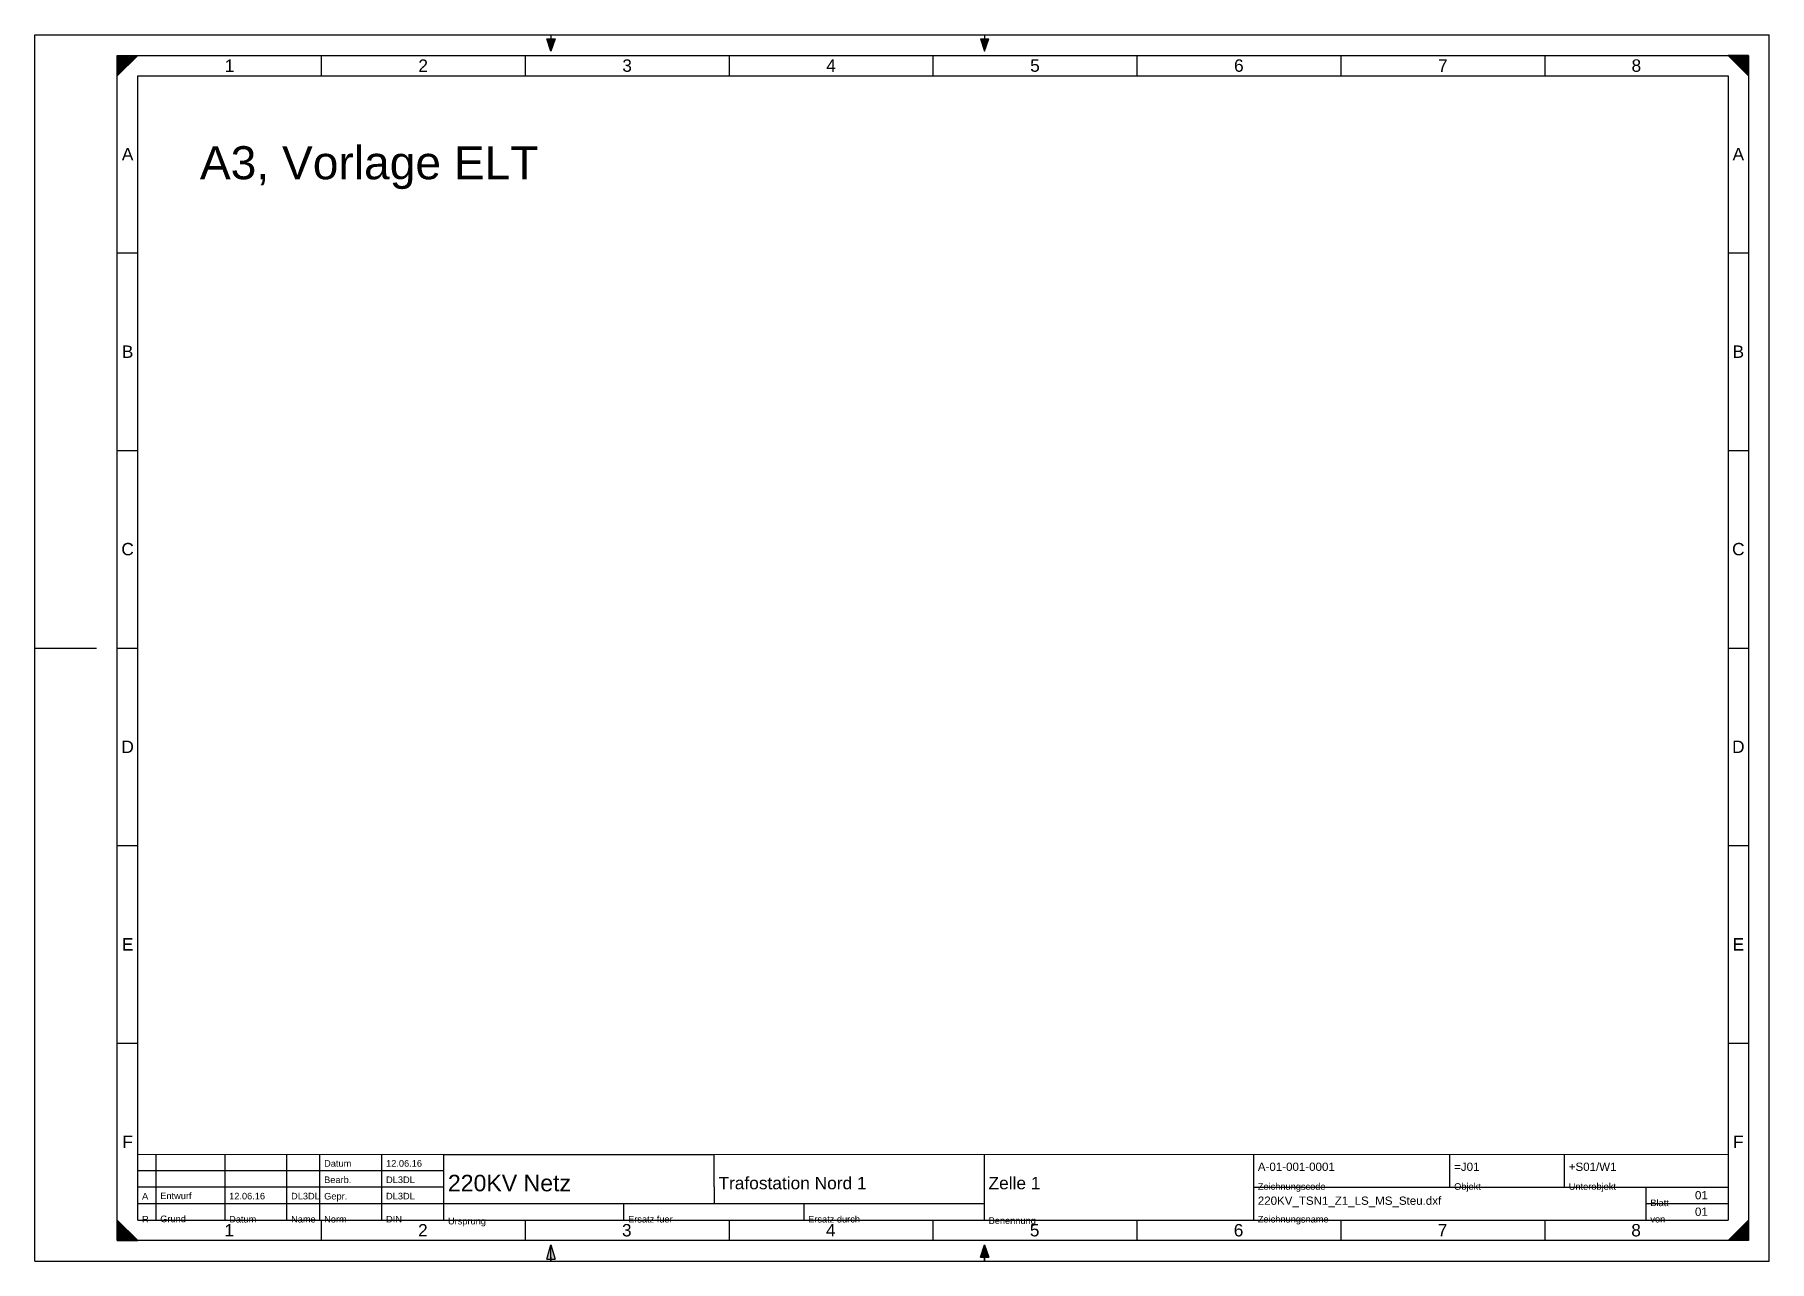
# Model space of a CAD drawing. Header units: millimetres. Extents: x 0 to 420, y 0 to 297.
import ezdxf

# ---------------------------------------------------------------- set-up
doc = ezdxf.new("R2010")
doc.units = ezdxf.units.MM
for name, color, linetype, true_color in [('Blatt beschnitten', 2, 'Continuous', 0xffff00), ('Faltung Lochung', 3, 'Continuous', 0x00ff00), ('PK Text Vorgabe', 1, 'Continuous', 0xff0000), ('Plankopf_elt', 5, 'Continuous', 0x0000ff), ('Rahmen Doppelt', 3, 'Continuous', 0x00ff00), ('Rahmen Raster', 3, 'Continuous', 0x00ff00), ('Rahmen Raster Text', 3, 'Continuous', 0x00ff00), ('Text Gross', 94, 'Continuous', 0x008000)]:
    doc.layers.add(name, color=color, linetype=linetype, true_color=true_color)
doc.layers.add('PK Text ausgefuellt', color=94, linetype='Continuous', lineweight=25, true_color=0x008000)
doc.styles.add('textstyle0', font='')
doc.styles.add('textstyle1', font='')
doc.styles.add('textstyle10', font='')
doc.styles.add('textstyle11', font='')
doc.styles.add('textstyle12', font='')
doc.styles.add('textstyle13', font='')
doc.styles.add('textstyle14', font='')
doc.styles.add('textstyle15', font='')
doc.styles.add('textstyle16', font='')
doc.styles.add('textstyle17', font='')
doc.styles.add('textstyle18', font='')
doc.styles.add('textstyle19', font='')
doc.styles.add('textstyle2', font='')
doc.styles.add('textstyle20', font='')
doc.styles.add('textstyle21', font='')
doc.styles.add('textstyle22', font='')
doc.styles.add('textstyle23', font='')
doc.styles.add('textstyle24', font='')
doc.styles.add('textstyle25', font='')
doc.styles.add('textstyle26', font='')
doc.styles.add('textstyle27', font='')
doc.styles.add('textstyle28', font='')
doc.styles.add('textstyle29', font='')
doc.styles.add('textstyle3', font='')
doc.styles.add('textstyle30', font='')
doc.styles.add('textstyle31', font='')
doc.styles.add('textstyle32', font='')
doc.styles.add('textstyle33', font='')
doc.styles.add('textstyle34', font='')
doc.styles.add('textstyle35', font='')
doc.styles.add('textstyle36', font='')
doc.styles.add('textstyle37', font='')
doc.styles.add('textstyle38', font='')
doc.styles.add('textstyle39', font='')
doc.styles.add('textstyle4', font='')
doc.styles.add('textstyle40', font='')
doc.styles.add('textstyle41', font='')
doc.styles.add('textstyle42', font='')
doc.styles.add('textstyle43', font='')
doc.styles.add('textstyle44', font='')
doc.styles.add('textstyle45', font='')
doc.styles.add('textstyle46', font='')
doc.styles.add('textstyle47', font='')
doc.styles.add('textstyle48', font='')
doc.styles.add('textstyle49', font='')
doc.styles.add('textstyle5', font='')
doc.styles.add('textstyle50', font='')
doc.styles.add('textstyle51', font='')
doc.styles.add('textstyle52', font='')
doc.styles.add('textstyle53', font='')
doc.styles.add('textstyle54', font='')
doc.styles.add('textstyle55', font='')
doc.styles.add('textstyle56', font='')
doc.styles.add('textstyle57', font='')
doc.styles.add('textstyle58', font='')
doc.styles.add('textstyle59', font='')
doc.styles.add('textstyle6', font='')
doc.styles.add('textstyle60', font='')
doc.styles.add('textstyle61', font='')
doc.styles.add('textstyle62', font='')
doc.styles.add('textstyle63', font='')
doc.styles.add('textstyle7', font='')
doc.styles.add('textstyle8', font='')
doc.styles.add('textstyle9', font='')
doc.styles.get('textstyle0').set_extended_font_data('LiberationSans-Regular.ttf')
doc.styles.get('textstyle1').set_extended_font_data('Liberation Sans')
doc.styles.get('textstyle10').set_extended_font_data('Liberation Sans')
doc.styles.get('textstyle11').set_extended_font_data('Liberation Sans')
doc.styles.get('textstyle12').set_extended_font_data('Liberation Sans')
doc.styles.get('textstyle13').set_extended_font_data('Liberation Sans')
doc.styles.get('textstyle14').set_extended_font_data('Liberation Sans')
doc.styles.get('textstyle15').set_extended_font_data('Liberation Sans')
doc.styles.get('textstyle16').set_extended_font_data('Liberation Sans')
doc.styles.get('textstyle17').set_extended_font_data('Liberation Sans')
doc.styles.get('textstyle18').set_extended_font_data('Liberation Sans')
doc.styles.get('textstyle19').set_extended_font_data('Liberation Sans')
doc.styles.get('textstyle2').set_extended_font_data('Liberation Sans')
doc.styles.get('textstyle20').set_extended_font_data('Liberation Sans')
doc.styles.get('textstyle21').set_extended_font_data('Liberation Sans')
doc.styles.get('textstyle22').set_extended_font_data('Liberation Sans')
doc.styles.get('textstyle23').set_extended_font_data('Liberation Sans')
doc.styles.get('textstyle24').set_extended_font_data('Liberation Sans')
doc.styles.get('textstyle25').set_extended_font_data('Liberation Sans')
doc.styles.get('textstyle26').set_extended_font_data('Liberation Sans')
doc.styles.get('textstyle27').set_extended_font_data('Liberation Sans')
doc.styles.get('textstyle28').set_extended_font_data('Liberation Sans')
doc.styles.get('textstyle29').set_extended_font_data('Liberation Sans')
doc.styles.get('textstyle3').set_extended_font_data('Liberation Sans')
doc.styles.get('textstyle30').set_extended_font_data('Liberation Sans')
doc.styles.get('textstyle31').set_extended_font_data('Liberation Sans')
doc.styles.get('textstyle32').set_extended_font_data('Liberation Sans')
doc.styles.get('textstyle33').set_extended_font_data('Liberation Sans')
doc.styles.get('textstyle34').set_extended_font_data('Liberation Sans')
doc.styles.get('textstyle35').set_extended_font_data('Liberation Sans')
doc.styles.get('textstyle36').set_extended_font_data('Liberation Sans')
doc.styles.get('textstyle37').set_extended_font_data('Liberation Sans')
doc.styles.get('textstyle38').set_extended_font_data('Liberation Sans')
doc.styles.get('textstyle39').set_extended_font_data('Liberation Sans')
doc.styles.get('textstyle4').set_extended_font_data('Liberation Sans')
doc.styles.get('textstyle40').set_extended_font_data('Liberation Sans')
doc.styles.get('textstyle41').set_extended_font_data('Liberation Sans')
doc.styles.get('textstyle42').set_extended_font_data('Liberation Sans')
doc.styles.get('textstyle43').set_extended_font_data('Liberation Sans')
doc.styles.get('textstyle44').set_extended_font_data('Liberation Sans')
doc.styles.get('textstyle45').set_extended_font_data('Liberation Sans')
doc.styles.get('textstyle46').set_extended_font_data('Liberation Sans')
doc.styles.get('textstyle47').set_extended_font_data('Liberation Sans')
doc.styles.get('textstyle48').set_extended_font_data('Liberation Sans')
doc.styles.get('textstyle49').set_extended_font_data('Liberation Sans')
doc.styles.get('textstyle5').set_extended_font_data('Liberation Sans')
doc.styles.get('textstyle50').set_extended_font_data('Liberation Sans')
doc.styles.get('textstyle51').set_extended_font_data('Liberation Sans')
doc.styles.get('textstyle52').set_extended_font_data('Liberation Sans')
doc.styles.get('textstyle53').set_extended_font_data('Liberation Sans')
doc.styles.get('textstyle54').set_extended_font_data('Liberation Sans')
doc.styles.get('textstyle55').set_extended_font_data('Liberation Sans')
doc.styles.get('textstyle56').set_extended_font_data('Liberation Sans')
doc.styles.get('textstyle57').set_extended_font_data('Liberation Sans')
doc.styles.get('textstyle58').set_extended_font_data('Liberation Sans')
doc.styles.get('textstyle59').set_extended_font_data('Liberation Sans')
doc.styles.get('textstyle6').set_extended_font_data('Liberation Sans')
doc.styles.get('textstyle60').set_extended_font_data('Liberation Sans')
doc.styles.get('textstyle61').set_extended_font_data('Liberation Sans')
doc.styles.get('textstyle62').set_extended_font_data('Liberation Sans')
doc.styles.get('textstyle63').set_extended_font_data('Liberation Sans')
doc.styles.get('textstyle7').set_extended_font_data('Liberation Sans')
doc.styles.get('textstyle8').set_extended_font_data('Liberation Sans')
doc.styles.get('textstyle9').set_extended_font_data('Liberation Sans')

msp = doc.modelspace()

# ---------------------------------------------------------------- hatches: boundary and pattern name
at = {"layer": 'Faltung Lochung'}
for points in [[(126, 296), (125, 293), (124, 296)], [(229, 296), (230, 293), (231, 296)], [(229, 1), (230, 4), (231, 1)]]:
    msp.add_hatch(color=256, dxfattribs=at).paths.add_polyline_path(points)
h = msp.add_hatch(color=256, dxfattribs=at)
h.paths.add_polyline_path([(124, 0.5), (125, 4), (126, 0.5)])
h.paths.add_polyline_path([(229, 1), (230, 4), (231, 1)])
at = {"layer": 'Rahmen Raster Text'}
for points in [[(20, 292), (20, 287), (25, 292)], [(415, 292), (410, 292), (415, 287)], [(20, 5), (25, 5), (20, 10)], [(20, 5), (25, 5), (20, 10)], [(415, 5), (415, 10), (410, 5)], [(415, 5), (415, 10), (410, 5)]]:
    msp.add_hatch(color=256, dxfattribs=at).paths.add_polyline_path(points)

# ---------------------------------------------------------------- linework, layer by layer
at = {"layer": 'Blatt beschnitten'}
for p, q in [((0, 297), (420, 297)), ((0, 0), (0, 297)), ((420, 0), (420, 297)), ((0, 0), (420, 0))]:
    msp.add_line(p, q, dxfattribs=at)
at = {"layer": 'Faltung Lochung'}
for p, q in [((124, 296), (126, 296)), ((125, 293), (124, 296)), ((125, 297), (125, 293)), ((125, 297), (125, 296)), ((126, 296), (125, 293)), ((229, 296), (231, 296)), ((229, 296), (230, 293)), ((230, 297), (230, 293)), ((230, 297), (230, 296)), ((230, 293), (231, 296)), ((0, 148.5), (15, 148.5)), ((124, 0.5), (125, 4)), ((124, 0.5), (126, 0.5)), ((125, 0), (125, 4)), ((125, 4), (126, 0.5)), ((125, 1), (125, 0)), ((229, 1), (230, 4)), ((229, 1), (231, 1)), ((230, 0), (230, 4)), ((230, 4), (231, 1)), ((230, 1), (230, 0))]:
    msp.add_line(p, q, dxfattribs=at)
at = {"layer": 'Plankopf_elt'}
for p, q in [((25, 21.96), (25, 25.96)), ((25, 25.96), (410, 25.84)), ((29.4, 22.07), (29.4, 25.91)), ((46.08, 22), (46.08, 25.84)), ((61.08, 22), (61.08, 25.84)), ((69.08, 22), (69.08, 25.84)), ((84.08, 22), (84.08, 25.84)), ((99.08, 22), (99.08, 25.84)), ((99.08, 25.84), (164.53, 25.84)), ((164.53, 22), (164.53, 25.84)), ((229.95, 21.88), (229.95, 25.84)), ((295.16, 21.88), (295.16, 25.84)), ((342.68, 17.92), (342.68, 25.84)), ((370.4, 17.92), (370.4, 25.84)), ((410, 25.84), (410, 10)), ((25, 22), (99.08, 22)), ((25, 17.96), (25, 21.96)), ((29.4, 18.07), (29.4, 22.07)), ((46.08, 18), (46.08, 22)), ((61.08, 18), (61.08, 22)), ((69.08, 18), (69.08, 22)), ((84.08, 18), (84.08, 22)), ((99.08, 18), (99.08, 22)), ((164.53, 18), (164.53, 22)), ((229.95, 17.92), (229.95, 21.88)), ((295.16, 17.92), (295.16, 21.88)), ((25, 18), (99.08, 18)), ((25, 13.96), (25, 17.96)), ((29.4, 14.07), (29.4, 18.07)), ((46.08, 14), (46.08, 18)), ((61.08, 14), (61.08, 18)), ((69.08, 14), (69.08, 18)), ((84.08, 14), (84.08, 18)), ((99.08, 14), (99.08, 18)), ((164.53, 18), (164.53, 14)), ((229.95, 13.96), (229.95, 17.92)), ((295.16, 13.96), (295.16, 17.92)), ((295.16, 17.92), (410, 17.92)), ((390.2, 13.96), (390.2, 17.92)), ((25, 9.96), (25, 13.96)), ((25, 13.96), (229.95, 13.96)), ((29.4, 10.07), (29.4, 14.07)), ((46.08, 10), (46.08, 14)), ((61.08, 10), (61.08, 14)), ((69.08, 10), (69.08, 14)), ((84.08, 10), (84.08, 14)), ((99.08, 10), (99.08, 14)), ((142.68, 10), (142.68, 14)), ((186.31, 10), (186.31, 13.96)), ((229.95, 10), (229.95, 13.96)), ((295.16, 10), (295.16, 13.96)), ((390.2, 10), (390.2, 13.96)), ((390.2, 13.96), (410, 13.96)), ((25, 10), (27.5, 10)), ((25, 10), (46.08, 10)), ((46.08, 10), (61.08, 10)), ((61.08, 10), (69.08, 10)), ((69.08, 10), (84.08, 10)), ((84.08, 10), (99.08, 10)), ((99.05, 10), (142.68, 10)), ((142.68, 10), (186.31, 10)), ((186.31, 10), (229.95, 10)), ((229.95, 10), (295.16, 10)), ((295.16, 10), (390.2, 10)), ((390.2, 10), (410, 10))]:
    msp.add_line(p, q, dxfattribs=at)
at = {"layer": 'Rahmen Doppelt'}
for p, q in [((20, 292), (415, 292)), ((20, 5), (20, 292)), ((415, 292), (415, 5)), ((25, 287), (410, 287)), ((25, 25.96), (25, 287)), ((410, 287), (410, 25.84)), ((415, 5), (20, 5))]:
    msp.add_line(p, q, dxfattribs=at)
at = {"layer": 'Rahmen Raster'}
for p, q in [((69.38, 292), (69.38, 287)), ((118.75, 292), (118.75, 287)), ((168.12, 292), (168.12, 287)), ((217.5, 292), (217.5, 287)), ((266.88, 292), (266.88, 287)), ((316.25, 292), (316.25, 287)), ((365.62, 292), (365.62, 287)), ((20, 244.17), (25, 244.17)), ((410, 244.17), (415, 244.17)), ((20, 196.33), (25, 196.33)), ((410, 196.33), (415, 196.33)), ((20, 148.5), (25, 148.5)), ((410, 148.5), (415, 148.5)), ((20, 100.67), (25, 100.67)), ((410, 100.67), (415, 100.67)), ((20, 52.83), (25, 52.83)), ((410, 52.83), (415, 52.83)), ((69.38, 10), (69.38, 5)), ((118.75, 10), (118.75, 5)), ((168.12, 10), (168.12, 5)), ((217.5, 10), (217.5, 5)), ((266.88, 10), (266.88, 5)), ((316.25, 10), (316.25, 5)), ((365.62, 10), (365.62, 5))]:
    msp.add_line(p, q, dxfattribs=at)
at = {"layer": 'Rahmen Raster Text'}
for p, q in [((20, 292), (20, 287)), ((20, 292), (25, 292)), ((25, 292), (20, 287)), ((415, 292), (410, 292)), ((415, 287), (410, 292)), ((415, 292), (415, 287)), ((20, 5), (20, 10)), ((20, 5), (20, 10)), ((20, 10), (25, 5)), ((20, 10), (25, 5)), ((410, 5), (415, 10)), ((410, 5), (415, 10)), ((415, 5), (415, 10)), ((415, 5), (415, 10)), ((20, 5), (25, 5)), ((20, 5), (25, 5)), ((415, 5), (410, 5)), ((415, 5), (410, 5))]:
    msp.add_line(p, q, dxfattribs=at)

# ---------------------------------------------------------------- texts
at = {"layer": 'PK Text ausgefuellt'}
for s, insert, char_height, attachment_point, style in [('12.06.16', (85.08, 22.88), 1.6, 7, 'textstyle48'), ('220KV Netz', (100.05, 18.92), 4, 4, 'textstyle55'), ('A-01-001-0001', (296.16, 22.88), 2, 4, 'textstyle58'), ('=J01', (343.69, 22.88), 2, 4, 'textstyle60'), ('+S01/W1', (371.44, 22.88), 2, 4, 'textstyle61'), ('DL3DL', (85.08, 18.92), 1.6, 7, 'textstyle47'), ('Trafostation Nord 1', (165.56, 18.92), 3, 4, 'textstyle56'), ('Zelle 1', (230.95, 18.92), 3, 4, 'textstyle57'), ('01', (402, 16), 2, 4, 'textstyle62'), ('A', (26, 14.96), 1.6, 7, 'textstyle42'), ('Entwurf', (30.4, 15.03), 1.6, 7, 'textstyle43'), ('12.06.16', (47.08, 14.96), 1.6, 7, 'textstyle44'), ('DL3DL', (62.08, 14.96), 1.6, 7, 'textstyle45'), ('DL3DL', (85.08, 14.96), 1.6, 7, 'textstyle46'), ('220KV_TSN1_Z1_LS_MS_Steu.dxf', (296.15, 14.39), 2, 4, 'textstyle59'), ('01', (402, 12), 2, 4, 'textstyle63')]:
    msp.add_mtext(s, dxfattribs=dict(at, insert=insert, char_height=char_height, attachment_point=attachment_point, style=style))
at = {"layer": 'PK Text Vorgabe', "char_height": 1.6}
for s, insert, attachment_point, style in [('Datum', (70.08, 22.88), 7, 'textstyle36'), ('Bearb.', (70.08, 18.92), 7, 'textstyle35'), ('Zeichnungscode', (296.16, 18.92), 1, 'textstyle50'), ('Objekt', (343.69, 18.92), 1, 'textstyle51'), ('Unterobjekt', (371.44, 18.92), 1, 'textstyle52'), ('Gepr.', (70.09, 14.48), 7, 'textstyle34'), ('Blatt', (391.2, 14.96), 1, 'textstyle53'), ('R', (26, 11), 1, 'textstyle30'), ('Grund', (30.4, 11.07), 1, 'textstyle29'), ('Datum', (47.08, 11), 1, 'textstyle31'), ('Name', (62.08, 11), 1, 'textstyle32'), ('Norm', (70.08, 11), 1, 'textstyle33'), ('DIN', (85.08, 11), 1, 'textstyle41'), ('Ursprung', (100.07, 10.53), 1, 'textstyle40'), ('Ersatz fuer', (143.68, 11), 1, 'textstyle39'), ('Ersatz durch', (187.28, 11), 1, 'textstyle38'), ('Benennung', (230.97, 10.66), 1, 'textstyle37'), ('Zeichnungsname', (296.16, 11), 1, 'textstyle49'), ('von', (391.2, 11), 1, 'textstyle54')]:
    msp.add_mtext(s, dxfattribs=dict(at, insert=insert, attachment_point=attachment_point, style=style))
at = {"layer": 'Rahmen Raster Text', "char_height": 3, "attachment_point": 5}
for s, insert, style in [('1', (47.19, 289.5), 'textstyle2'), ('2', (94.06, 289.5), 'textstyle4'), ('3', (143.44, 289.5), 'textstyle6'), ('4', (192.81, 289.5), 'textstyle8'), ('5', (242.19, 289.5), 'textstyle10'), ('6', (291.56, 289.5), 'textstyle12'), ('7', (340.94, 289.5), 'textstyle14'), ('8', (387.81, 289.5), 'textstyle15'), ('A', (22.5, 268.08), 'textstyle18'), ('A', (412.5, 268.08), 'textstyle17'), ('B', (22.5, 220.25), 'textstyle20'), ('B', (412.5, 220.25), 'textstyle19'), ('C', (22.5, 172.42), 'textstyle22'), ('C', (412.5, 172.42), 'textstyle21'), ('D', (22.5, 124.58), 'textstyle24'), ('D', (412.5, 124.58), 'textstyle23'), ('E', (22.5, 76.75), 'textstyle26'), ('E', (412.5, 76.75), 'textstyle25'), ('F', (22.5, 28.92), 'textstyle28'), ('F', (412.5, 28.92), 'textstyle27'), ('1', (47.11, 7.51), 'textstyle1'), ('2', (93.99, 7.51), 'textstyle3'), ('3', (143.36, 7.51), 'textstyle5'), ('4', (192.74, 7.51), 'textstyle7'), ('5', (242.11, 7.51), 'textstyle9'), ('6', (291.49, 7.51), 'textstyle11'), ('7', (340.86, 7.51), 'textstyle13'), ('8', (387.74, 7.51), 'textstyle16')]:
    msp.add_mtext(s, dxfattribs=dict(at, insert=insert, style=style))
at = {"layer": 'Text Gross', "insert": (40, 270), "char_height": 8, "attachment_point": 1, "style": 'textstyle0'}
msp.add_mtext('A3, Vorlage ELT', dxfattribs=at)

doc.saveas('drawing.dxf')
